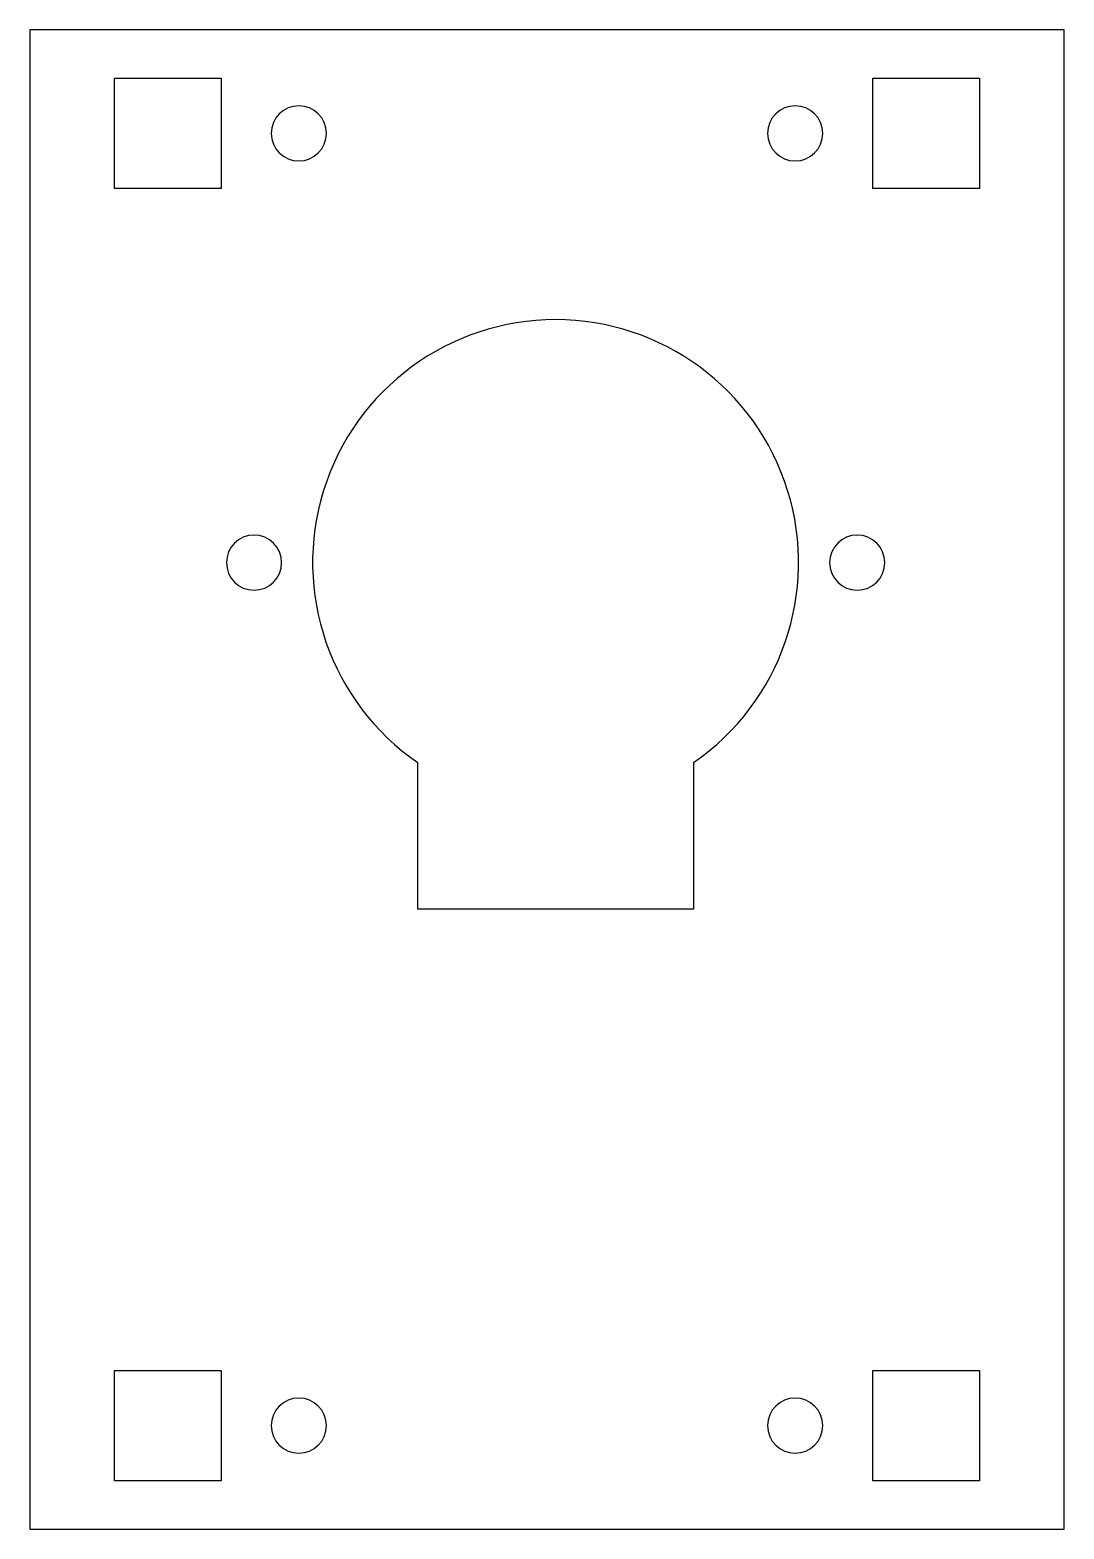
# Model space of a CAD drawing. Header units: millimetres. Extents: x -30.5 to 29.5, y -64.1 to 22.9.
import ezdxf

# ---------------------------------------------------------------- set-up
doc = ezdxf.new("R2010")
doc.units = ezdxf.units.MM
doc.layers.get('0').update_dxf_attribs({"lineweight": 70, "true_color": 0x8faf8f})

msp = doc.modelspace()

# ---------------------------------------------------------------- linework, layer by layer
at = {"color": 98, "lineweight": -3, "true_color": 0x054805}
for p, q in [((29.5, 22.912), (-30.501, 22.912)), ((-30.501, 22.912), (-30.501, -64.088)), ((29.5, -64.088), (29.5, 22.912)), ((-25.601, 13.712), (-25.601, 20.112)), ((-25.601, 20.112), (-19.401, 20.112)), ((-19.401, 20.112), (-19.401, 13.712)), ((18.4, 13.712), (18.4, 20.112)), ((18.4, 20.112), (24.6, 20.112)), ((24.6, 20.112), (24.6, 13.712)), ((-19.401, 13.712), (-25.601, 13.712)), ((24.6, 13.712), (18.4, 13.712)), ((-8, -28.111), (-8, -19.611)), ((8, -19.611), (8, -28.111)), ((8, -28.111), (-8, -28.111)), ((-25.601, -61.288), (-25.601, -54.888)), ((-25.601, -54.888), (-19.401, -54.888)), ((-19.401, -54.888), (-19.401, -61.288)), ((18.4, -61.288), (18.4, -54.888)), ((18.4, -54.888), (24.6, -54.888)), ((24.6, -54.888), (24.6, -61.288)), ((-19.401, -61.288), (-25.601, -61.288)), ((24.6, -61.288), (18.4, -61.288)), ((-30.501, -64.088), (29.5, -64.088))]:
    msp.add_line(p, q, dxfattribs=at)
at = {"color": 98, "lineweight": -3, "true_color": 0x054805, "extrusion": (7.93016e-18, 5.49418e-17, -1)}
for centre in [(14.901, 16.912), (-13.9, 16.912), (17.5, -8), (-17.5, -8), (14.901, -58.088), (-13.9, -58.088)]:
    msp.add_circle(centre, 1.6, dxfattribs=at)
at = {"color": 98, "lineweight": -3, "true_color": 0x054805}
msp.add_arc((0, -8), 14.1, 304.56744, 235.43256, dxfattribs=at)

doc.saveas('drawing.dxf')
